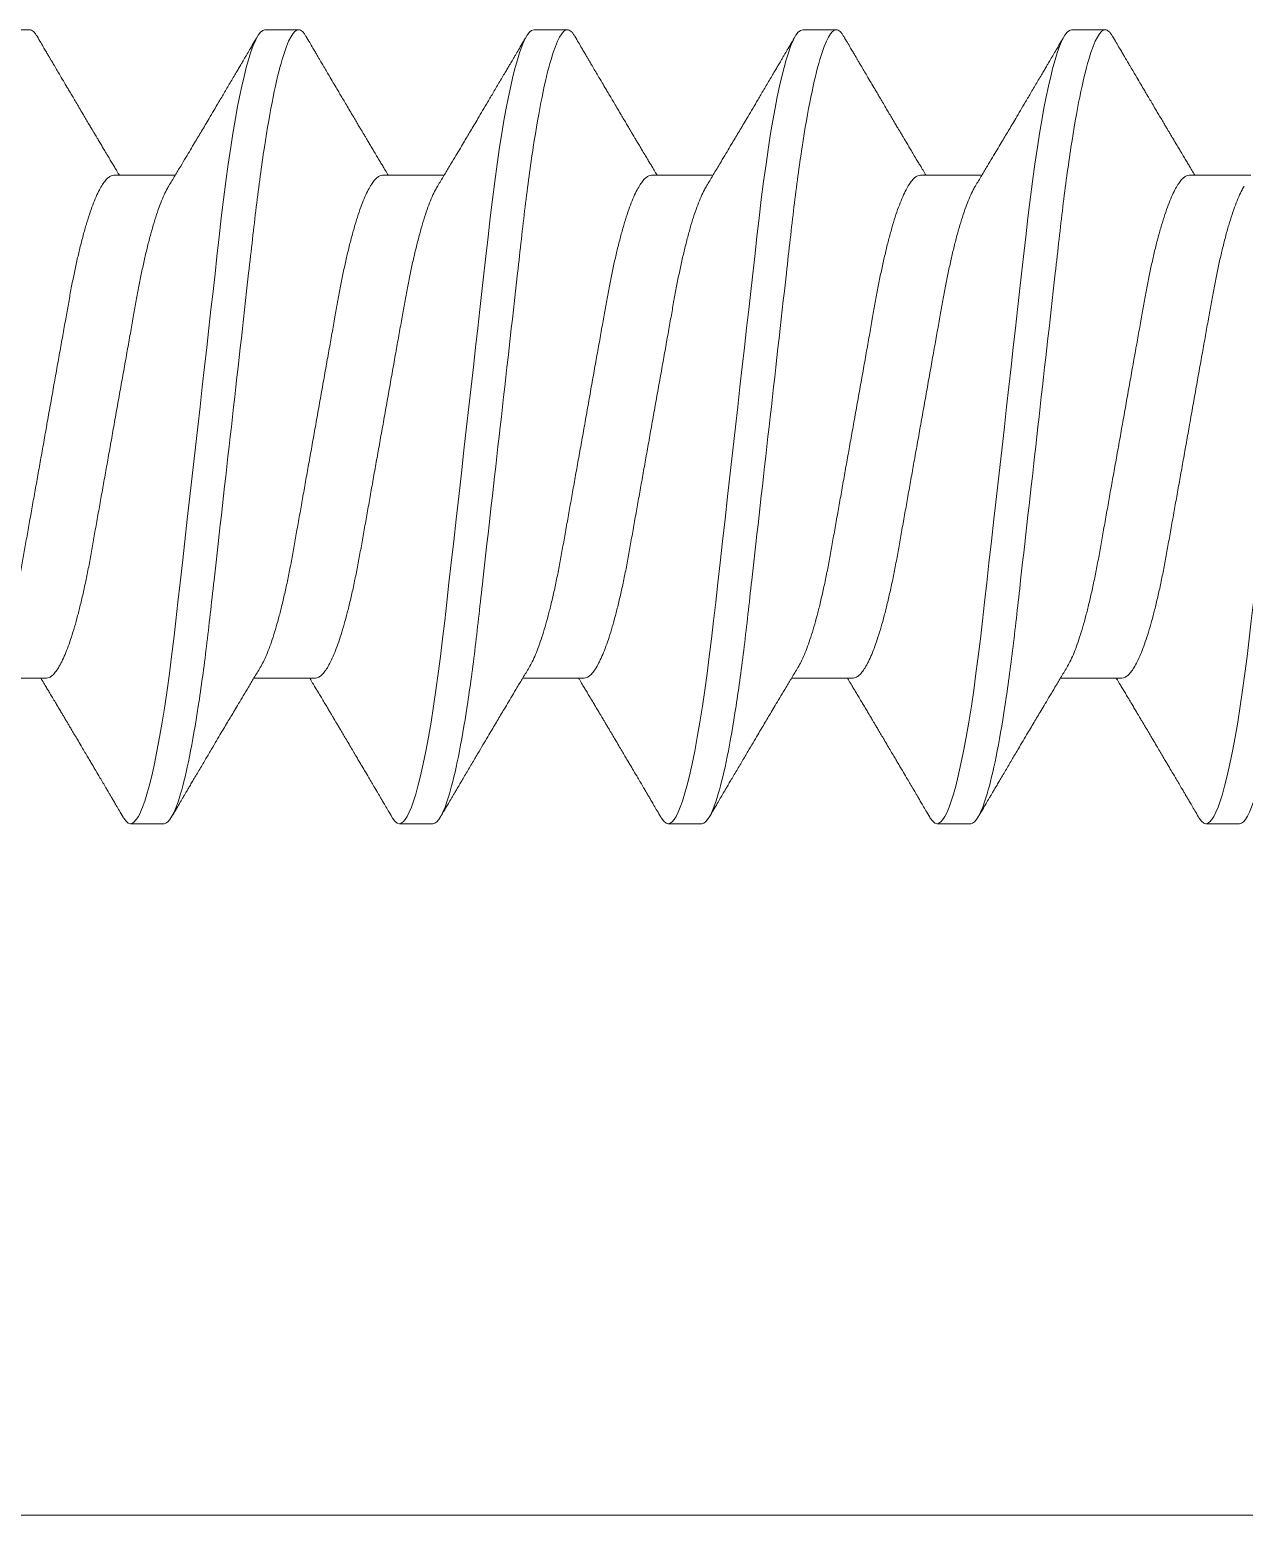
# Model space of a CAD drawing. Extents: x -82 to 113, y -82 to 93.
# Drawn here: x 26.5702 to 26.8211, y 70.2838 to 70.5906 of the extents above; entities that cross this region are included whole.
import ezdxf

# ---------------------------------------------------------------- set-up
doc = ezdxf.new("R2010")
doc.units = 0
doc.header["$MEASUREMENT"] = 0
doc.linetypes.add('SLD-Solid', pattern=[0])
doc.layers.get('0').update_dxf_attribs({"linetype": 'CONTINUOUS'})
doc.layers.add('Ballons', color=7, linetype='CONTINUOUS')

# ---------------------------------------------------------------- blocks, each defined once
blk = doc.blocks.new('hdgh')
at = {"color": 7, "linetype": 'Continuous', "lineweight": 15}
blk.add_line((0.10011, -0.22468), (2.2757, -0.22468), dxfattribs=at)
blk = doc.blocks.new('20254')
at = {"color": 7, "linetype": 'SLD-Solid', "lineweight": 15}
for p, q in [((0.36042, 0.082), (0.35347, 0.082)), ((0.41597, 0.082), (0.40903, 0.082)), ((0.47153, 0.082), (0.46458, 0.082)), ((0.52708, 0.082), (0.52014, 0.082)), ((0.58264, 0.082), (0.57569, 0.082)), ((0.33611, 0.05193), (0.3234, 0.05193)), ((0.39167, 0.05193), (0.37896, 0.05193)), ((0.44722, 0.05193), (0.43451, 0.05193)), ((0.50278, 0.05193), (0.49007, 0.05193)), ((0.55833, 0.05193), (0.54563, 0.05193)), ((0.35, -0.05193), (0.36271, -0.05193)), ((0.40556, -0.05193), (0.41826, -0.05193)), ((0.46111, -0.05193), (0.47382, -0.05193)), ((0.51667, -0.05193), (0.52937, -0.05193)), ((0.57222, -0.05193), (0.58493, -0.05193)), ((0.32569, -0.082), (0.33264, -0.082)), ((0.38125, -0.082), (0.38819, -0.082)), ((0.43681, -0.082), (0.44375, -0.082)), ((0.49236, -0.082), (0.49931, -0.082)), ((0.54792, -0.082), (0.55486, -0.082))]:
    blk.add_line(p, q, dxfattribs=at)
at = {"color": 7, "linetype": 'SLD-Solid', "lineweight": 15, "flags": 128}
for points in [[(0.35194, 0.08062), (0.35206, 0.08084), (0.35255, 0.08149), (0.35302, 0.08187), (0.35347, 0.082), (0.35386, 0.08191), (0.35426, 0.08163), (0.35467, 0.08116), (0.35509, 0.08049), (0.35553, 0.07962), (0.35596, 0.07857), (0.35641, 0.07732), (0.35686, 0.07589), (0.35731, 0.07426), (0.35785, 0.07209), (0.3584, 0.06966), (0.35894, 0.06699), (0.35948, 0.0641), (0.36002, 0.061), (0.36054, 0.05772), (0.36103, 0.05442), (0.3615, 0.051), (0.36196, 0.04746), (0.36241, 0.04382), (0.36283, 0.04011), (0.36327, 0.03626), (0.36372, 0.03226), (0.36419, 0.02812), (0.36469, 0.02366), (0.36521, 0.01907), (0.36574, 0.01439), (0.36627, 0.00963), (0.36682, 0.00483), (0.36736, 0), (0.36783, -0.00413), (0.36829, -0.00825), (0.36875, -0.01233), (0.36921, -0.01637), (0.36966, -0.02035), (0.37009, -0.02418), (0.37052, -0.02793), (0.37093, -0.03158), (0.37133, -0.03513), (0.37179, -0.03921), (0.37223, -0.04312), (0.3727, -0.04694), (0.37318, -0.05067), (0.37367, -0.05426), (0.37418, -0.05772), (0.37463, -0.06054), (0.37508, -0.06323), (0.37554, -0.06576), (0.37601, -0.06814), (0.37647, -0.07035), (0.37693, -0.07235), (0.37739, -0.07417), (0.37784, -0.07581), (0.37829, -0.07725), (0.37882, -0.07872), (0.37934, -0.07992), (0.37984, -0.08084), (0.38033, -0.08149), (0.3808, -0.08187), (0.38125, -0.082), (0.38125, -0.082)], [(0.4075, 0.08062), (0.40762, 0.08084), (0.40811, 0.08149), (0.40858, 0.08187), (0.40903, 0.082), (0.40941, 0.08191), (0.40981, 0.08163), (0.41022, 0.08116), (0.41065, 0.08049), (0.41108, 0.07962), (0.41152, 0.07857), (0.41196, 0.07732), (0.41241, 0.07589), (0.41286, 0.07426), (0.41341, 0.07209), (0.41396, 0.06966), (0.4145, 0.06699), (0.41504, 0.0641), (0.41557, 0.061), (0.41609, 0.05772), (0.41658, 0.05442), (0.41706, 0.051), (0.41752, 0.04746), (0.41796, 0.04382), (0.41839, 0.04011), (0.41882, 0.03626), (0.41927, 0.03226), (0.41974, 0.02812), (0.42025, 0.02366), (0.42076, 0.01907), (0.42129, 0.01439), (0.42183, 0.00963), (0.42237, 0.00483), (0.42292, 0), (0.42338, -0.00413), (0.42385, -0.00825), (0.42431, -0.01233), (0.42477, -0.01637), (0.42521, -0.02035), (0.42565, -0.02418), (0.42607, -0.02793), (0.42648, -0.03158), (0.42688, -0.03513), (0.42734, -0.03921), (0.42779, -0.04312), (0.42825, -0.04694), (0.42873, -0.05067), (0.42923, -0.05426), (0.42974, -0.05772), (0.43019, -0.06054), (0.43064, -0.06323), (0.4311, -0.06576), (0.43156, -0.06814), (0.43203, -0.07035), (0.43249, -0.07235), (0.43294, -0.07417), (0.4334, -0.07581), (0.43385, -0.07725), (0.43438, -0.07872), (0.43489, -0.07992), (0.4354, -0.08084), (0.43588, -0.08149), (0.43635, -0.08187), (0.43681, -0.082), (0.43681, -0.082)], [(0.46305, 0.08062), (0.46317, 0.08084), (0.46366, 0.08149), (0.46413, 0.08187), (0.46458, 0.082), (0.46497, 0.08191), (0.46537, 0.08163), (0.46578, 0.08116), (0.4662, 0.08049), (0.46664, 0.07962), (0.46707, 0.07857), (0.46752, 0.07732), (0.46797, 0.07589), (0.46842, 0.07426), (0.46896, 0.07209), (0.46951, 0.06966), (0.47005, 0.06699), (0.47059, 0.0641), (0.47113, 0.061), (0.47165, 0.05772), (0.47214, 0.05442), (0.47261, 0.051), (0.47307, 0.04746), (0.47352, 0.04382), (0.47394, 0.04011), (0.47438, 0.03626), (0.47483, 0.03226), (0.4753, 0.02812), (0.4758, 0.02366), (0.47632, 0.01907), (0.47685, 0.01439), (0.47738, 0.00963), (0.47793, 0.00483), (0.47847, 0), (0.47894, -0.00413), (0.4794, -0.00825), (0.47986, -0.01233), (0.48032, -0.01637), (0.48077, -0.02035), (0.4812, -0.02418), (0.48163, -0.02793), (0.48204, -0.03158), (0.48244, -0.03513), (0.4829, -0.03921), (0.48335, -0.04312), (0.48381, -0.04694), (0.48429, -0.05067), (0.48478, -0.05426), (0.48529, -0.05772), (0.48574, -0.06054), (0.48619, -0.06323), (0.48665, -0.06576), (0.48712, -0.06814), (0.48758, -0.07035), (0.48804, -0.07235), (0.4885, -0.07417), (0.48895, -0.07581), (0.4894, -0.07725), (0.48993, -0.07872), (0.49045, -0.07992), (0.49095, -0.08084), (0.49144, -0.08149), (0.49191, -0.08187), (0.49236, -0.082), (0.49236, -0.082)], [(0.51861, 0.08062), (0.51873, 0.08084), (0.51922, 0.08149), (0.51969, 0.08187), (0.52014, 0.082), (0.52052, 0.08191), (0.52092, 0.08163), (0.52133, 0.08116), (0.52176, 0.08049), (0.52219, 0.07962), (0.52263, 0.07857), (0.52307, 0.07732), (0.52352, 0.07589), (0.52398, 0.07426), (0.52452, 0.07209), (0.52507, 0.06966), (0.52561, 0.06699), (0.52615, 0.0641), (0.52668, 0.061), (0.52721, 0.05772), (0.52769, 0.05442), (0.52817, 0.051), (0.52863, 0.04746), (0.52907, 0.04382), (0.5295, 0.04011), (0.52993, 0.03626), (0.53038, 0.03226), (0.53085, 0.02812), (0.53136, 0.02366), (0.53187, 0.01907), (0.5324, 0.01439), (0.53294, 0.00963), (0.53348, 0.00483), (0.53403, 0), (0.53449, -0.00413), (0.53496, -0.00825), (0.53542, -0.01233), (0.53588, -0.01637), (0.53633, -0.02035), (0.53676, -0.02418), (0.53718, -0.02793), (0.53759, -0.03158), (0.53799, -0.03513), (0.53845, -0.03921), (0.5389, -0.04312), (0.53936, -0.04694), (0.53984, -0.05067), (0.54034, -0.05426), (0.54085, -0.05772), (0.5413, -0.06054), (0.54175, -0.06323), (0.54221, -0.06576), (0.54267, -0.06814), (0.54314, -0.07035), (0.5436, -0.07235), (0.54406, -0.07417), (0.54451, -0.07581), (0.54496, -0.07725), (0.54549, -0.07872), (0.546, -0.07992), (0.54651, -0.08084), (0.547, -0.08149), (0.54747, -0.08187), (0.54792, -0.082), (0.54792, -0.082)], [(0.57416, 0.08062), (0.57429, 0.08084), (0.57477, 0.08149), (0.57524, 0.08187), (0.57569, 0.082), (0.57608, 0.08191), (0.57648, 0.08163), (0.57689, 0.08116), (0.57731, 0.08049), (0.57775, 0.07962), (0.57818, 0.07857), (0.57863, 0.07732), (0.57908, 0.07589), (0.57953, 0.07426), (0.58008, 0.07209), (0.58062, 0.06966), (0.58117, 0.06699), (0.58171, 0.0641), (0.58224, 0.061), (0.58276, 0.05772), (0.58325, 0.05442), (0.58372, 0.051), (0.58418, 0.04746), (0.58463, 0.04382), (0.58505, 0.04011), (0.58549, 0.03626), (0.58594, 0.03226), (0.58641, 0.02812), (0.58691, 0.02366), (0.58743, 0.01907), (0.58796, 0.01439), (0.5885, 0.00963), (0.58904, 0.00483), (0.58958, 0), (0.59005, -0.00413), (0.59051, -0.00825), (0.59098, -0.01233), (0.59143, -0.01637), (0.59188, -0.02035), (0.59231, -0.02418), (0.59274, -0.02793), (0.59315, -0.03158), (0.59355, -0.03513), (0.59401, -0.03921), (0.59446, -0.04312), (0.59492, -0.04694), (0.5954, -0.05067), (0.59589, -0.05426), (0.59641, -0.05772), (0.59685, -0.06054), (0.59731, -0.06323), (0.59777, -0.06576), (0.59823, -0.06814), (0.5987, -0.07035), (0.59915, -0.07235), (0.59961, -0.07417), (0.60007, -0.07581), (0.60052, -0.07725), (0.60104, -0.07872), (0.60156, -0.07992), (0.60206, -0.08084), (0.60255, -0.08149), (0.60302, -0.08187), (0.60347, -0.082), (0.60347, -0.082)]]:
    blk.add_lwpolyline(points, dxfattribs=at)
at = {"color": 7, "linetype": 'SLD-Solid', "lineweight": 15}
for points, knots in [([(0.35194, 0.08064), (0.35168, 0.0802), (0.35121, 0.0794), (0.35056, 0.07829), (0.35004, 0.0774), (0.34967, 0.07677), (0.34942, 0.07635), (0.34928, 0.07611), (0.34909, 0.07579), (0.34879, 0.07529), (0.34833, 0.07449), (0.34777, 0.07354), (0.34708, 0.07237), (0.34633, 0.0711), (0.34563, 0.06991), (0.34503, 0.06891), (0.3445, 0.068), (0.34389, 0.06698), (0.34323, 0.06585), (0.34256, 0.06473), (0.34193, 0.06367), (0.34139, 0.06276), (0.34092, 0.06195), (0.34053, 0.06131), (0.34024, 0.06081), (0.33999, 0.0604), (0.33973, 0.05996), (0.33939, 0.05939), (0.33896, 0.05866), (0.33847, 0.05784), (0.33792, 0.05693), (0.33737, 0.056), (0.33683, 0.0551), (0.33633, 0.05426), (0.33581, 0.05339), (0.33534, 0.05261), (0.33503, 0.0521), (0.33493, 0.05193)], [0, 0, 0, 0, 0.045775, 0.084131, 0.115075, 0.138612, 0.150192, 0.158483, 0.163856, 0.183478, 0.211094, 0.246473, 0.282539, 0.333808, 0.378477, 0.407016, 0.438347, 0.473682, 0.513015, 0.556337, 0.590525, 0.623906, 0.651915, 0.674506, 0.691683, 0.703738, 0.717681, 0.737473, 0.763111, 0.793819, 0.82368, 0.85875, 0.890452, 0.918808, 0.946487, 0.981767, 1, 1, 1, 1]), ([(0.36042, 0.082), (0.36142, 0.082), (0.36259, 0.08), (0.36504, 0.07169), (0.36631, 0.06538), (0.36807, 0.05388), (0.36864, 0.04973), (0.36969, 0.04105), (0.37018, 0.03655), (0.37183, 0.02194), (0.37307, 0.01099), (0.37555, -0.01099), (0.37678, -0.02194), (0.37843, -0.03655), (0.37892, -0.04105), (0.37998, -0.04973), (0.38054, -0.05388), (0.3823, -0.06538), (0.38358, -0.07169), (0.38602, -0.08), (0.38719, -0.082), (0.38819, -0.082)], [0, 0, 0, 0, 0.125, 0.125, 0.25, 0.25, 0.3125, 0.3125, 0.375, 0.375, 0.5, 0.5, 0.625, 0.625, 0.6875, 0.6875, 0.75, 0.75, 0.875, 0.875, 1, 1, 1, 1]), ([(0.38028, 0.04973), (0.37985, 0.05045), (0.37903, 0.05182), (0.37785, 0.05377), (0.37679, 0.05555), (0.37583, 0.05715), (0.37499, 0.05857), (0.37422, 0.05986), (0.37349, 0.06109), (0.37274, 0.06235), (0.3719, 0.06376), (0.37096, 0.06535), (0.3699, 0.06715), (0.36872, 0.06914), (0.36767, 0.07092), (0.36682, 0.07236), (0.36624, 0.07334), (0.36575, 0.07417), (0.3654, 0.07477), (0.36513, 0.07522), (0.36489, 0.07563), (0.36459, 0.07615), (0.36415, 0.0769), (0.36356, 0.0779), (0.3628, 0.0792), (0.36224, 0.08013), (0.36195, 0.08064)], [0, 0, 0, 0, 0.069971, 0.133056, 0.190547, 0.242491, 0.288789, 0.328728, 0.367368, 0.408273, 0.451739, 0.504295, 0.56186, 0.626323, 0.697702, 0.734108, 0.765807, 0.792588, 0.814446, 0.823999, 0.836768, 0.853658, 0.87467, 0.909103, 0.950877, 1, 1, 1, 1]), ([(0.4075, 0.08064), (0.40724, 0.0802), (0.40677, 0.0794), (0.40612, 0.07829), (0.40559, 0.0774), (0.40522, 0.07677), (0.40498, 0.07635), (0.40483, 0.07611), (0.40465, 0.07579), (0.40435, 0.07529), (0.40388, 0.07449), (0.40332, 0.07354), (0.40263, 0.07237), (0.40189, 0.0711), (0.40118, 0.06991), (0.40059, 0.06891), (0.40005, 0.068), (0.39945, 0.06698), (0.39878, 0.06585), (0.39812, 0.06473), (0.39749, 0.06367), (0.39695, 0.06276), (0.39647, 0.06195), (0.39609, 0.06131), (0.39579, 0.06081), (0.39555, 0.0604), (0.39528, 0.05996), (0.39495, 0.05939), (0.39451, 0.05866), (0.39402, 0.05784), (0.39348, 0.05693), (0.39293, 0.056), (0.39238, 0.0551), (0.39188, 0.05426), (0.39136, 0.05339), (0.3909, 0.05261), (0.39059, 0.0521), (0.39049, 0.05193)], [0, 0, 0, 0, 0.0457755, 0.0841312, 0.1150748, 0.1386122, 0.1501919, 0.1584831, 0.1638564, 0.1834782, 0.211094, 0.2464726, 0.2825391, 0.3338075, 0.378477, 0.4070159, 0.438347, 0.4736822, 0.5130147, 0.5563369, 0.5905248, 0.623906, 0.6519151, 0.6745055, 0.6916826, 0.7037377, 0.7176809, 0.7374732, 0.7631107, 0.7938189, 0.8236801, 0.85875, 0.8904518, 0.9188082, 0.9464874, 0.9817666, 1, 1, 1, 1]), ([(0.41597, 0.082), (0.41697, 0.082), (0.41814, 0.08), (0.42059, 0.07169), (0.42186, 0.06538), (0.42363, 0.05388), (0.42419, 0.04973), (0.42524, 0.04105), (0.42573, 0.03655), (0.42738, 0.02194), (0.42862, 0.01099), (0.4311, -0.01099), (0.43234, -0.02194), (0.43399, -0.03655), (0.43448, -0.04105), (0.43553, -0.04973), (0.4361, -0.05388), (0.43786, -0.06538), (0.43913, -0.07169), (0.44158, -0.08), (0.44275, -0.082), (0.44375, -0.082)], [0, 0, 0, 0, 0.125, 0.125, 0.25, 0.25, 0.3125, 0.3125, 0.375, 0.375, 0.5, 0.5, 0.625, 0.625, 0.6875, 0.6875, 0.75, 0.75, 0.875, 0.875, 1, 1, 1, 1]), ([(0.43584, 0.04973), (0.43541, 0.05045), (0.43458, 0.05182), (0.43341, 0.05377), (0.43235, 0.05555), (0.43139, 0.05715), (0.43054, 0.05857), (0.42978, 0.05986), (0.42905, 0.06109), (0.42829, 0.06235), (0.42746, 0.06376), (0.42652, 0.06535), (0.42545, 0.06715), (0.42427, 0.06914), (0.42322, 0.07092), (0.42238, 0.07236), (0.4218, 0.07334), (0.42131, 0.07417), (0.42096, 0.07477), (0.42069, 0.07522), (0.42045, 0.07563), (0.42014, 0.07615), (0.4197, 0.0769), (0.41911, 0.0779), (0.41835, 0.0792), (0.4178, 0.08013), (0.4175, 0.08064)], [0, 0, 0, 0, 0.06997, 0.133057, 0.190547, 0.242491, 0.288789, 0.328728, 0.367368, 0.408273, 0.451738, 0.504295, 0.56186, 0.626323, 0.697702, 0.734108, 0.765807, 0.792588, 0.814446, 0.823999, 0.836768, 0.853657, 0.87467, 0.909103, 0.950877, 1, 1, 1, 1]), ([(0.46305, 0.08064), (0.4628, 0.0802), (0.46232, 0.0794), (0.46167, 0.07829), (0.46115, 0.0774), (0.46078, 0.07677), (0.46053, 0.07635), (0.46039, 0.07611), (0.4602, 0.07579), (0.45991, 0.07529), (0.45944, 0.07449), (0.45888, 0.07354), (0.45819, 0.07237), (0.45744, 0.0711), (0.45674, 0.06991), (0.45615, 0.06891), (0.45561, 0.068), (0.45501, 0.06698), (0.45434, 0.06585), (0.45368, 0.06473), (0.45305, 0.06367), (0.4525, 0.06276), (0.45203, 0.06195), (0.45164, 0.06131), (0.45135, 0.06081), (0.4511, 0.0604), (0.45084, 0.05996), (0.4505, 0.05939), (0.45007, 0.05866), (0.44958, 0.05784), (0.44903, 0.05693), (0.44848, 0.056), (0.44794, 0.0551), (0.44744, 0.05426), (0.44692, 0.05339), (0.44645, 0.05261), (0.44615, 0.0521), (0.44604, 0.05193)], [0, 0, 0, 0, 0.045775, 0.084131, 0.115075, 0.138612, 0.150192, 0.158483, 0.163856, 0.183478, 0.211094, 0.246472, 0.282539, 0.333808, 0.378477, 0.407016, 0.438347, 0.473682, 0.513015, 0.556337, 0.590525, 0.623906, 0.651916, 0.674505, 0.691683, 0.703738, 0.717681, 0.737473, 0.763111, 0.793819, 0.82368, 0.85875, 0.890452, 0.918808, 0.946487, 0.981767, 1, 1, 1, 1]), ([(0.47153, 0.082), (0.47253, 0.082), (0.4737, 0.08), (0.47615, 0.07169), (0.47742, 0.06538), (0.47918, 0.05388), (0.47975, 0.04973), (0.4808, 0.04105), (0.48129, 0.03655), (0.48294, 0.02194), (0.48418, 0.01099), (0.48666, -0.01099), (0.48789, -0.02194), (0.48954, -0.03655), (0.49003, -0.04105), (0.49109, -0.04973), (0.49165, -0.05388), (0.49341, -0.06538), (0.49469, -0.07169), (0.49713, -0.08), (0.4983, -0.082), (0.49931, -0.082)], [0, 0, 0, 0, 0.125, 0.125, 0.25, 0.25, 0.3125, 0.3125, 0.375, 0.375, 0.5, 0.5, 0.625, 0.625, 0.6875, 0.6875, 0.75, 0.75, 0.875, 0.875, 1, 1, 1, 1]), ([(0.49139, 0.04973), (0.49096, 0.05045), (0.49014, 0.05182), (0.48896, 0.05377), (0.4879, 0.05555), (0.48695, 0.05715), (0.4861, 0.05857), (0.48533, 0.05986), (0.4846, 0.06109), (0.48385, 0.06235), (0.48301, 0.06376), (0.48207, 0.06535), (0.48101, 0.06715), (0.47983, 0.06914), (0.47878, 0.07092), (0.47793, 0.07236), (0.47735, 0.07334), (0.47687, 0.07417), (0.47651, 0.07477), (0.47624, 0.07522), (0.47601, 0.07563), (0.4757, 0.07615), (0.47526, 0.0769), (0.47467, 0.0779), (0.47391, 0.0792), (0.47336, 0.08013), (0.47306, 0.08064)], [0, 0, 0, 0, 0.06997, 0.133056, 0.190547, 0.242491, 0.288789, 0.328728, 0.367368, 0.408273, 0.451738, 0.504295, 0.56186, 0.626323, 0.697702, 0.734108, 0.765807, 0.792588, 0.814446, 0.823999, 0.836768, 0.853657, 0.87467, 0.909103, 0.950877, 1, 1, 1, 1]), ([(0.51861, 0.08064), (0.51835, 0.0802), (0.51788, 0.0794), (0.51723, 0.07829), (0.51671, 0.0774), (0.51633, 0.07677), (0.51609, 0.07635), (0.51595, 0.07611), (0.51576, 0.07579), (0.51546, 0.07529), (0.51499, 0.07449), (0.51444, 0.07354), (0.51374, 0.07237), (0.513, 0.0711), (0.51229, 0.06991), (0.5117, 0.06891), (0.51116, 0.068), (0.51056, 0.06698), (0.50989, 0.06585), (0.50923, 0.06473), (0.5086, 0.06367), (0.50806, 0.06276), (0.50758, 0.06195), (0.5072, 0.06131), (0.5069, 0.06081), (0.50666, 0.0604), (0.5064, 0.05996), (0.50606, 0.05939), (0.50562, 0.05866), (0.50513, 0.05784), (0.50459, 0.05693), (0.50404, 0.056), (0.50349, 0.0551), (0.50299, 0.05426), (0.50247, 0.05339), (0.50201, 0.05261), (0.5017, 0.0521), (0.5016, 0.05193)], [0, 0, 0, 0, 0.045775, 0.084131, 0.115075, 0.138612, 0.150192, 0.158483, 0.163856, 0.183478, 0.211094, 0.246472, 0.282539, 0.333808, 0.378477, 0.407016, 0.438347, 0.473682, 0.513015, 0.556337, 0.590525, 0.623906, 0.651916, 0.674505, 0.691683, 0.703738, 0.717681, 0.737473, 0.763111, 0.793819, 0.82368, 0.85875, 0.890452, 0.918808, 0.946487, 0.981767, 1, 1, 1, 1]), ([(0.52708, 0.082), (0.52809, 0.082), (0.52925, 0.08), (0.5317, 0.07169), (0.53297, 0.06538), (0.53474, 0.05388), (0.5353, 0.04973), (0.53636, 0.04105), (0.53685, 0.03655), (0.53849, 0.02194), (0.53973, 0.01099), (0.54221, -0.01099), (0.54345, -0.02194), (0.5451, -0.03655), (0.54559, -0.04105), (0.54664, -0.04973), (0.54721, -0.05388), (0.54897, -0.06538), (0.55024, -0.07169), (0.55269, -0.08), (0.55386, -0.082), (0.55486, -0.082)], [0, 0, 0, 0, 0.125, 0.125, 0.25, 0.25, 0.3125, 0.3125, 0.375, 0.375, 0.5, 0.5, 0.625, 0.625, 0.6875, 0.6875, 0.75, 0.75, 0.875, 0.875, 1, 1, 1, 1]), ([(0.54695, 0.04973), (0.54652, 0.05045), (0.54569, 0.05182), (0.54452, 0.05377), (0.54346, 0.05555), (0.5425, 0.05715), (0.54165, 0.05857), (0.54089, 0.05986), (0.54016, 0.06109), (0.5394, 0.06235), (0.53857, 0.06376), (0.53763, 0.06535), (0.53656, 0.06715), (0.53538, 0.06914), (0.53434, 0.07092), (0.53349, 0.07236), (0.53291, 0.07334), (0.53242, 0.07417), (0.53207, 0.07477), (0.5318, 0.07522), (0.53156, 0.07563), (0.53125, 0.07615), (0.53081, 0.0769), (0.53022, 0.0779), (0.52946, 0.0792), (0.52891, 0.08013), (0.52861, 0.08064)], [0, 0, 0, 0, 0.06997, 0.133056, 0.190547, 0.242492, 0.288789, 0.328728, 0.367368, 0.408273, 0.451739, 0.504295, 0.56186, 0.626323, 0.697702, 0.734108, 0.765807, 0.792588, 0.814447, 0.823999, 0.836769, 0.853658, 0.87467, 0.909103, 0.950877, 1, 1, 1, 1]), ([(0.57416, 0.08064), (0.57391, 0.0802), (0.57343, 0.0794), (0.57278, 0.07829), (0.57226, 0.0774), (0.57189, 0.07677), (0.57164, 0.07635), (0.5715, 0.07611), (0.57131, 0.07579), (0.57102, 0.07529), (0.57055, 0.07449), (0.56999, 0.07354), (0.5693, 0.07237), (0.56855, 0.0711), (0.56785, 0.06991), (0.56726, 0.06891), (0.56672, 0.068), (0.56612, 0.06698), (0.56545, 0.06585), (0.56479, 0.06473), (0.56416, 0.06367), (0.56361, 0.06276), (0.56314, 0.06195), (0.56275, 0.06131), (0.56246, 0.06081), (0.56221, 0.0604), (0.56195, 0.05996), (0.56161, 0.05939), (0.56118, 0.05866), (0.56069, 0.05784), (0.56014, 0.05693), (0.55959, 0.056), (0.55905, 0.0551), (0.55855, 0.05426), (0.55803, 0.05339), (0.55756, 0.05261), (0.55726, 0.0521), (0.55715, 0.05193)], [0, 0, 0, 0, 0.045775, 0.084131, 0.115075, 0.138612, 0.150192, 0.158483, 0.163856, 0.183478, 0.211094, 0.246472, 0.282539, 0.333808, 0.378477, 0.407016, 0.438347, 0.473682, 0.513015, 0.556337, 0.590525, 0.623906, 0.651916, 0.674505, 0.691683, 0.703738, 0.717681, 0.737473, 0.763111, 0.793819, 0.82368, 0.85875, 0.890452, 0.918808, 0.946487, 0.981767, 1, 1, 1, 1]), ([(0.58264, 0.082), (0.58364, 0.082), (0.58481, 0.08), (0.58726, 0.07169), (0.58853, 0.06538), (0.59029, 0.05388), (0.59086, 0.04973), (0.59191, 0.04105), (0.5924, 0.03655), (0.59405, 0.02194), (0.59529, 0.01099), (0.59777, -0.01099), (0.59901, -0.02194), (0.60065, -0.03655), (0.60114, -0.04105), (0.6022, -0.04973), (0.60276, -0.05388), (0.60453, -0.06538), (0.6058, -0.07169), (0.60825, -0.08), (0.60941, -0.082), (0.61042, -0.082)], [0, 0, 0, 0, 0.125, 0.125, 0.25, 0.25, 0.3125, 0.3125, 0.375, 0.375, 0.5, 0.5, 0.625, 0.625, 0.6875, 0.6875, 0.75, 0.75, 0.875, 0.875, 1, 1, 1, 1]), ([(0.32473, 0.04973), (0.32494, 0.04935), (0.32538, 0.04858), (0.32605, 0.0471), (0.32671, 0.0454), (0.32737, 0.04349), (0.32802, 0.04138), (0.32866, 0.03907), (0.3293, 0.03654), (0.32994, 0.03379), (0.33056, 0.03085), (0.33116, 0.02779), (0.33172, 0.02461), (0.33232, 0.02128), (0.33292, 0.01788), (0.33354, 0.0144), (0.33417, 0.0109), (0.33481, 0.00731), (0.33546, 0.00367), (0.33612, -0.00007), (0.3368, -0.00389), (0.33749, -0.00775), (0.33817, -0.01154), (0.33883, -0.01524), (0.33947, -0.01882), (0.34007, -0.02219), (0.34063, -0.02534), (0.34117, -0.02832), (0.34173, -0.03119), (0.34232, -0.03395), (0.34295, -0.03664), (0.3436, -0.03922), (0.34428, -0.04165), (0.34497, -0.04386), (0.34567, -0.04583), (0.34636, -0.04753), (0.34703, -0.04894), (0.34768, -0.05006), (0.34829, -0.0509), (0.34889, -0.0515), (0.34946, -0.05186), (0.34982, -0.05191), (0.35, -0.05193)], [0, 0, 0, 0, 0.025043, 0.051294, 0.076128, 0.100977, 0.125773, 0.150453, 0.174953, 0.200674, 0.226058, 0.251043, 0.275664, 0.300587, 0.325918, 0.35012, 0.374574, 0.399221, 0.423998, 0.448841, 0.475188, 0.501456, 0.527569, 0.553452, 0.579036, 0.604257, 0.62765, 0.650889, 0.674505, 0.698468, 0.722729, 0.748719, 0.774908, 0.801219, 0.827575, 0.853898, 0.880109, 0.904652, 0.928968, 0.952999, 0.976692, 1, 1, 1, 1]), ([(0.33611, 0.05193), (0.3363, 0.0519), (0.33669, 0.05185), (0.3373, 0.05144), (0.33793, 0.05077), (0.33859, 0.04982), (0.33926, 0.04858), (0.33994, 0.0471), (0.3406, 0.04539), (0.34126, 0.04349), (0.34191, 0.04138), (0.34255, 0.03907), (0.34319, 0.03654), (0.34383, 0.03379), (0.34445, 0.03085), (0.34505, 0.02779), (0.34561, 0.02461), (0.3462, 0.02128), (0.34681, 0.01788), (0.34743, 0.0144), (0.34806, 0.0109), (0.3487, 0.00731), (0.34935, 0.00367), (0.35001, -0.00007), (0.35069, -0.00389), (0.35138, -0.00775), (0.35206, -0.01154), (0.35272, -0.01524), (0.35336, -0.01882), (0.35396, -0.02219), (0.35452, -0.02534), (0.35505, -0.02832), (0.35562, -0.03119), (0.35621, -0.03395), (0.35683, -0.03664), (0.35749, -0.03922), (0.35817, -0.04165), (0.35886, -0.04386), (0.35956, -0.04583), (0.36025, -0.04753), (0.36086, -0.04883), (0.36123, -0.04946), (0.36138, -0.04971)], [0, 0, 0, 0, 0.024733, 0.049897, 0.075434, 0.10128, 0.127365, 0.153616, 0.178452, 0.203301, 0.228098, 0.252779, 0.277279, 0.303001, 0.328385, 0.353372, 0.377993, 0.402917, 0.428248, 0.452451, 0.476906, 0.501553, 0.526331, 0.551175, 0.577522, 0.603791, 0.629905, 0.655789, 0.681374, 0.706595, 0.729989, 0.753229, 0.776845, 0.800809, 0.82507, 0.851061, 0.877251, 0.903563, 0.92992, 0.956243, 0.982455, 1, 1, 1, 1]), ([(0.38028, 0.04973), (0.3805, 0.04935), (0.38094, 0.04858), (0.3816, 0.0471), (0.38227, 0.0454), (0.38292, 0.04349), (0.38357, 0.04138), (0.38422, 0.03907), (0.38486, 0.03654), (0.38549, 0.03379), (0.38612, 0.03085), (0.38671, 0.02779), (0.38728, 0.02461), (0.38787, 0.02128), (0.38848, 0.01788), (0.3891, 0.0144), (0.38972, 0.0109), (0.39036, 0.00731), (0.39101, 0.00367), (0.39168, -0.00007), (0.39236, -0.00389), (0.39305, -0.00775), (0.39372, -0.01154), (0.39438, -0.01524), (0.39502, -0.01882), (0.39562, -0.02219), (0.39618, -0.02534), (0.39672, -0.02832), (0.39729, -0.03119), (0.39788, -0.03395), (0.3985, -0.03664), (0.39916, -0.03922), (0.39984, -0.04165), (0.40053, -0.04386), (0.40122, -0.04583), (0.40192, -0.04753), (0.40259, -0.04894), (0.40323, -0.05006), (0.40385, -0.0509), (0.40444, -0.0515), (0.40501, -0.05186), (0.40538, -0.05191), (0.40556, -0.05193)], [0, 0, 0, 0, 0.025043, 0.051294, 0.076128, 0.100977, 0.125773, 0.150453, 0.174953, 0.200674, 0.226058, 0.251043, 0.275664, 0.300587, 0.325918, 0.35012, 0.374574, 0.399221, 0.423998, 0.448841, 0.475188, 0.501456, 0.527569, 0.553452, 0.579036, 0.604257, 0.62765, 0.650889, 0.674505, 0.698468, 0.722729, 0.748719, 0.774908, 0.801219, 0.827575, 0.853898, 0.880109, 0.904652, 0.928968, 0.952999, 0.976692, 1, 1, 1, 1]), ([(0.39167, 0.05193), (0.39186, 0.0519), (0.39224, 0.05185), (0.39285, 0.05144), (0.39349, 0.05077), (0.39414, 0.04982), (0.39482, 0.04858), (0.39549, 0.0471), (0.39616, 0.04539), (0.39681, 0.04349), (0.39746, 0.04138), (0.3981, 0.03907), (0.39875, 0.03654), (0.39938, 0.03379), (0.4, 0.03085), (0.4006, 0.02779), (0.40117, 0.02461), (0.40176, 0.02128), (0.40237, 0.01788), (0.40299, 0.0144), (0.40361, 0.0109), (0.40425, 0.00731), (0.4049, 0.00367), (0.40557, -0.00007), (0.40625, -0.00389), (0.40694, -0.00775), (0.40761, -0.01154), (0.40827, -0.01524), (0.40891, -0.01882), (0.40951, -0.02219), (0.41007, -0.02534), (0.41061, -0.02832), (0.41118, -0.03119), (0.41177, -0.03395), (0.41239, -0.03664), (0.41305, -0.03922), (0.41373, -0.04165), (0.41442, -0.04386), (0.41511, -0.04583), (0.4158, -0.04753), (0.41641, -0.04883), (0.41679, -0.04946), (0.41694, -0.04971)], [0, 0, 0, 0, 0.024733, 0.049897, 0.075434, 0.10128, 0.127365, 0.153616, 0.178452, 0.203301, 0.228098, 0.252779, 0.277279, 0.303001, 0.328385, 0.353371, 0.377993, 0.402917, 0.428248, 0.452451, 0.476906, 0.501553, 0.526331, 0.551175, 0.577522, 0.603791, 0.629905, 0.655789, 0.681374, 0.706595, 0.729989, 0.753229, 0.776845, 0.800809, 0.82507, 0.851061, 0.877251, 0.903563, 0.92992, 0.956243, 0.982455, 1, 1, 1, 1]), ([(0.43584, 0.04973), (0.43605, 0.04935), (0.43649, 0.04858), (0.43716, 0.0471), (0.43782, 0.0454), (0.43848, 0.04349), (0.43913, 0.04138), (0.43977, 0.03907), (0.44041, 0.03654), (0.44105, 0.03379), (0.44167, 0.03085), (0.44227, 0.02779), (0.44283, 0.02461), (0.44343, 0.02128), (0.44403, 0.01788), (0.44465, 0.0144), (0.44528, 0.0109), (0.44592, 0.00731), (0.44657, 0.00367), (0.44724, -0.00007), (0.44792, -0.00389), (0.4486, -0.00775), (0.44928, -0.01154), (0.44994, -0.01524), (0.45058, -0.01882), (0.45118, -0.02219), (0.45174, -0.02534), (0.45228, -0.02832), (0.45284, -0.03119), (0.45343, -0.03395), (0.45406, -0.03664), (0.45471, -0.03922), (0.45539, -0.04165), (0.45608, -0.04386), (0.45678, -0.04583), (0.45747, -0.04753), (0.45814, -0.04894), (0.45879, -0.05006), (0.4594, -0.0509), (0.46, -0.0515), (0.46057, -0.05186), (0.46093, -0.05191), (0.46111, -0.05193)], [0, 0, 0, 0, 0.025043, 0.051294, 0.076128, 0.100977, 0.125773, 0.150453, 0.174953, 0.200674, 0.226058, 0.251043, 0.275664, 0.300587, 0.325918, 0.35012, 0.374574, 0.399221, 0.423998, 0.448841, 0.475188, 0.501456, 0.527569, 0.553452, 0.579036, 0.604257, 0.62765, 0.650889, 0.674505, 0.698468, 0.722729, 0.748719, 0.774908, 0.801219, 0.827575, 0.853898, 0.880109, 0.904652, 0.928968, 0.952999, 0.976692, 1, 1, 1, 1]), ([(0.44722, 0.05193), (0.44741, 0.0519), (0.4478, 0.05185), (0.44841, 0.05144), (0.44904, 0.05077), (0.4497, 0.04982), (0.45037, 0.04858), (0.45105, 0.0471), (0.45171, 0.04539), (0.45237, 0.04349), (0.45302, 0.04138), (0.45366, 0.03907), (0.4543, 0.03654), (0.45494, 0.03379), (0.45556, 0.03085), (0.45616, 0.02779), (0.45672, 0.02461), (0.45732, 0.02128), (0.45792, 0.01788), (0.45854, 0.0144), (0.45917, 0.0109), (0.45981, 0.00731), (0.46046, 0.00367), (0.46112, -0.00007), (0.4618, -0.00389), (0.46249, -0.00775), (0.46317, -0.01154), (0.46383, -0.01524), (0.46447, -0.01882), (0.46507, -0.02219), (0.46563, -0.02534), (0.46617, -0.02832), (0.46673, -0.03119), (0.46732, -0.03395), (0.46795, -0.03664), (0.4686, -0.03922), (0.46928, -0.04165), (0.46997, -0.04386), (0.47067, -0.04583), (0.47136, -0.04753), (0.47197, -0.04883), (0.47235, -0.04946), (0.4725, -0.04971)], [0, 0, 0, 0, 0.024733, 0.049897, 0.075434, 0.10128, 0.127365, 0.153616, 0.178452, 0.203301, 0.228098, 0.252779, 0.277279, 0.303001, 0.328385, 0.353372, 0.377993, 0.402917, 0.428248, 0.452451, 0.476906, 0.501553, 0.526331, 0.551175, 0.577522, 0.603791, 0.629905, 0.655789, 0.681374, 0.706595, 0.729989, 0.753229, 0.776845, 0.800809, 0.82507, 0.851061, 0.877251, 0.903563, 0.92992, 0.956243, 0.982455, 1, 1, 1, 1]), ([(0.49139, 0.04973), (0.49161, 0.04935), (0.49205, 0.04858), (0.49271, 0.0471), (0.49338, 0.0454), (0.49403, 0.04349), (0.49468, 0.04138), (0.49533, 0.03907), (0.49597, 0.03654), (0.4966, 0.03379), (0.49723, 0.03085), (0.49782, 0.02779), (0.49839, 0.02461), (0.49898, 0.02128), (0.49959, 0.01788), (0.50021, 0.0144), (0.50083, 0.0109), (0.50147, 0.00731), (0.50212, 0.00367), (0.50279, -0.00007), (0.50347, -0.00389), (0.50416, -0.00775), (0.50484, -0.01154), (0.5055, -0.01524), (0.50613, -0.01882), (0.50673, -0.02219), (0.5073, -0.02534), (0.50783, -0.02832), (0.5084, -0.03119), (0.50899, -0.03395), (0.50961, -0.03664), (0.51027, -0.03922), (0.51095, -0.04165), (0.51164, -0.04386), (0.51233, -0.04583), (0.51303, -0.04753), (0.5137, -0.04894), (0.51434, -0.05006), (0.51496, -0.0509), (0.51555, -0.0515), (0.51612, -0.05186), (0.51649, -0.05191), (0.51667, -0.05193)], [0, 0, 0, 0, 0.025043, 0.051294, 0.076128, 0.100977, 0.125773, 0.150453, 0.174953, 0.200674, 0.226058, 0.251043, 0.275664, 0.300587, 0.325918, 0.35012, 0.374574, 0.399221, 0.423998, 0.448841, 0.475188, 0.501456, 0.527569, 0.553452, 0.579036, 0.604257, 0.62765, 0.650889, 0.674505, 0.698468, 0.722729, 0.748719, 0.774908, 0.801219, 0.827575, 0.853898, 0.880109, 0.904652, 0.928968, 0.952999, 0.976692, 1, 1, 1, 1]), ([(0.50278, 0.05193), (0.50297, 0.0519), (0.50335, 0.05185), (0.50396, 0.05144), (0.5046, 0.05077), (0.50525, 0.04982), (0.50593, 0.04858), (0.5066, 0.0471), (0.50727, 0.04539), (0.50792, 0.04349), (0.50857, 0.04138), (0.50922, 0.03907), (0.50986, 0.03654), (0.51049, 0.03379), (0.51112, 0.03085), (0.51171, 0.02779), (0.51228, 0.02461), (0.51287, 0.02128), (0.51348, 0.01788), (0.5141, 0.0144), (0.51472, 0.0109), (0.51536, 0.00731), (0.51601, 0.00367), (0.51668, -0.00007), (0.51736, -0.00389), (0.51805, -0.00775), (0.51872, -0.01154), (0.51938, -0.01524), (0.52002, -0.01882), (0.52062, -0.02219), (0.52118, -0.02534), (0.52172, -0.02832), (0.52229, -0.03119), (0.52288, -0.03395), (0.5235, -0.03664), (0.52416, -0.03922), (0.52484, -0.04165), (0.52553, -0.04386), (0.52622, -0.04583), (0.52692, -0.04753), (0.52753, -0.04883), (0.5279, -0.04946), (0.52805, -0.04971)], [0, 0, 0, 0, 0.024733, 0.049897, 0.075434, 0.10128, 0.127365, 0.153616, 0.178452, 0.203301, 0.228098, 0.252779, 0.277279, 0.303001, 0.328385, 0.353372, 0.377993, 0.402917, 0.428248, 0.452451, 0.476906, 0.501553, 0.526331, 0.551175, 0.577522, 0.603791, 0.629905, 0.655789, 0.681374, 0.706595, 0.729989, 0.753229, 0.776845, 0.800809, 0.82507, 0.851061, 0.877251, 0.903563, 0.92992, 0.956243, 0.982455, 1, 1, 1, 1]), ([(0.54695, 0.04973), (0.54716, 0.04935), (0.5476, 0.04858), (0.54827, 0.0471), (0.54894, 0.0454), (0.54959, 0.04349), (0.55024, 0.04138), (0.55088, 0.03907), (0.55152, 0.03654), (0.55216, 0.03379), (0.55278, 0.03085), (0.55338, 0.02779), (0.55395, 0.02461), (0.55454, 0.02128), (0.55515, 0.01788), (0.55576, 0.0144), (0.55639, 0.0109), (0.55703, 0.00731), (0.55768, 0.00367), (0.55835, -0.00007), (0.55903, -0.00389), (0.55971, -0.00775), (0.56039, -0.01154), (0.56105, -0.01524), (0.56169, -0.01882), (0.56229, -0.02219), (0.56285, -0.02534), (0.56339, -0.02832), (0.56395, -0.03119), (0.56454, -0.03395), (0.56517, -0.03664), (0.56582, -0.03922), (0.5665, -0.04165), (0.5672, -0.04386), (0.56789, -0.04583), (0.56858, -0.04753), (0.56925, -0.04894), (0.5699, -0.05006), (0.57051, -0.0509), (0.57111, -0.0515), (0.57168, -0.05186), (0.57204, -0.05191), (0.57222, -0.05193)], [0, 0, 0, 0, 0.025043, 0.051294, 0.076128, 0.100977, 0.125773, 0.150453, 0.174953, 0.200674, 0.226058, 0.251043, 0.275664, 0.300587, 0.325918, 0.35012, 0.374574, 0.399221, 0.423998, 0.448841, 0.475188, 0.501456, 0.527569, 0.553452, 0.579036, 0.604257, 0.62765, 0.650889, 0.674505, 0.698468, 0.722729, 0.748719, 0.774908, 0.801219, 0.827575, 0.853898, 0.880109, 0.904652, 0.928968, 0.952999, 0.976692, 1, 1, 1, 1]), ([(0.55833, 0.05193), (0.55852, 0.0519), (0.55891, 0.05185), (0.55952, 0.05144), (0.56015, 0.05077), (0.56081, 0.04982), (0.56148, 0.04858), (0.56216, 0.0471), (0.56282, 0.04539), (0.56348, 0.04349), (0.56413, 0.04138), (0.56477, 0.03907), (0.56541, 0.03654), (0.56605, 0.03379), (0.56667, 0.03085), (0.56727, 0.02779), (0.56783, 0.02461), (0.56843, 0.02128), (0.56903, 0.01788), (0.56965, 0.0144), (0.57028, 0.0109), (0.57092, 0.00731), (0.57157, 0.00367), (0.57224, -0.00007), (0.57292, -0.00389), (0.5736, -0.00775), (0.57428, -0.01154), (0.57494, -0.01524), (0.57558, -0.01882), (0.57618, -0.02219), (0.57674, -0.02534), (0.57728, -0.02832), (0.57784, -0.03119), (0.57843, -0.03395), (0.57906, -0.03664), (0.57971, -0.03922), (0.58039, -0.04165), (0.58108, -0.04386), (0.58178, -0.04583), (0.58247, -0.04753), (0.58308, -0.04883), (0.58346, -0.04946), (0.58361, -0.04971)], [0, 0, 0, 0, 0.024733, 0.049897, 0.075434, 0.10128, 0.127365, 0.153616, 0.178452, 0.203301, 0.228098, 0.252779, 0.277279, 0.303001, 0.328385, 0.353372, 0.377993, 0.402917, 0.428248, 0.452451, 0.476906, 0.501553, 0.526331, 0.551175, 0.577522, 0.603791, 0.629905, 0.655789, 0.681374, 0.706595, 0.729989, 0.753229, 0.776845, 0.800809, 0.82507, 0.851061, 0.877251, 0.903563, 0.92992, 0.956243, 0.982455, 1, 1, 1, 1]), ([(0.33417, -0.08064), (0.33443, -0.0802), (0.3349, -0.0794), (0.33555, -0.07829), (0.33607, -0.0774), (0.33645, -0.07677), (0.33669, -0.07635), (0.33683, -0.07611), (0.33702, -0.07579), (0.33732, -0.07529), (0.33778, -0.0745), (0.33834, -0.07355), (0.33903, -0.07238), (0.33977, -0.07112), (0.34048, -0.06992), (0.34107, -0.06892), (0.34161, -0.068), (0.34221, -0.06699), (0.34288, -0.06585), (0.34355, -0.06473), (0.34418, -0.06367), (0.34472, -0.06276), (0.3452, -0.06195), (0.34558, -0.06131), (0.34588, -0.06081), (0.34612, -0.0604), (0.34638, -0.05996), (0.34672, -0.05939), (0.34715, -0.05866), (0.34764, -0.05784), (0.34819, -0.05693), (0.34874, -0.056), (0.34928, -0.0551), (0.34978, -0.05426), (0.35031, -0.05339), (0.35077, -0.05261), (0.35108, -0.0521), (0.35118, -0.05193)], [0, 0, 0, 0, 0.045775, 0.08413, 0.115073, 0.13861, 0.150189, 0.15848, 0.163853, 0.183434, 0.210946, 0.246162, 0.28209, 0.333268, 0.378004, 0.406681, 0.438141, 0.473574, 0.512975, 0.556335, 0.590531, 0.623912, 0.651921, 0.674511, 0.691688, 0.703742, 0.717686, 0.737478, 0.763115, 0.793822, 0.823683, 0.858752, 0.890454, 0.91881, 0.946488, 0.981767, 1, 1, 1, 1]), ([(0.36138, -0.04973), (0.36182, -0.05045), (0.36264, -0.05182), (0.36381, -0.05377), (0.36488, -0.05555), (0.36583, -0.05715), (0.36668, -0.05857), (0.36745, -0.05986), (0.36818, -0.06109), (0.36893, -0.06235), (0.36977, -0.06376), (0.3707, -0.06535), (0.37177, -0.06715), (0.37295, -0.06914), (0.374, -0.07092), (0.37485, -0.07236), (0.37542, -0.07334), (0.37591, -0.07417), (0.37627, -0.07477), (0.37653, -0.07522), (0.37677, -0.07563), (0.37708, -0.07615), (0.37752, -0.0769), (0.37811, -0.0779), (0.37887, -0.0792), (0.37942, -0.08013), (0.37972, -0.08064)], [0, 0, 0, 0, 0.069971, 0.133056, 0.190547, 0.242491, 0.288789, 0.328728, 0.367368, 0.408273, 0.451739, 0.504295, 0.56186, 0.626323, 0.697702, 0.734108, 0.765807, 0.792588, 0.814446, 0.823999, 0.836768, 0.853658, 0.87467, 0.909103, 0.950877, 1, 1, 1, 1]), ([(0.38972, -0.08064), (0.38998, -0.0802), (0.39046, -0.0794), (0.3911, -0.07829), (0.39163, -0.0774), (0.392, -0.07677), (0.39225, -0.07635), (0.39239, -0.07611), (0.39258, -0.07579), (0.39287, -0.07529), (0.39334, -0.0745), (0.39389, -0.07355), (0.39458, -0.07238), (0.39533, -0.07112), (0.39603, -0.06992), (0.39663, -0.06892), (0.39717, -0.068), (0.39777, -0.06699), (0.39844, -0.06585), (0.3991, -0.06473), (0.39973, -0.06367), (0.40027, -0.06276), (0.40075, -0.06195), (0.40114, -0.06131), (0.40143, -0.06081), (0.40168, -0.0604), (0.40194, -0.05996), (0.40228, -0.05939), (0.40271, -0.05866), (0.4032, -0.05784), (0.40374, -0.05693), (0.4043, -0.056), (0.40484, -0.0551), (0.40534, -0.05426), (0.40586, -0.05339), (0.40633, -0.05261), (0.40663, -0.0521), (0.40674, -0.05193)], [0, 0, 0, 0, 0.045775, 0.08413, 0.115073, 0.13861, 0.150189, 0.15848, 0.163853, 0.183434, 0.210946, 0.246162, 0.28209, 0.333268, 0.378004, 0.406681, 0.438141, 0.473574, 0.512975, 0.556335, 0.590531, 0.623912, 0.651921, 0.674511, 0.691688, 0.703742, 0.717686, 0.737478, 0.763115, 0.793822, 0.823683, 0.858752, 0.890454, 0.91881, 0.946488, 0.981767, 1, 1, 1, 1]), ([(0.41694, -0.04973), (0.41737, -0.05045), (0.4182, -0.05182), (0.41937, -0.05377), (0.42043, -0.05555), (0.42139, -0.05715), (0.42224, -0.05857), (0.423, -0.05986), (0.42373, -0.06109), (0.42449, -0.06235), (0.42532, -0.06376), (0.42626, -0.06535), (0.42733, -0.06715), (0.4285, -0.06914), (0.42955, -0.07092), (0.4304, -0.07236), (0.43098, -0.07334), (0.43147, -0.07417), (0.43182, -0.07477), (0.43209, -0.07522), (0.43233, -0.07563), (0.43264, -0.07615), (0.43308, -0.0769), (0.43367, -0.0779), (0.43443, -0.0792), (0.43498, -0.08013), (0.43528, -0.08064)], [0, 0, 0, 0, 0.06997, 0.133056, 0.190547, 0.242491, 0.288789, 0.328728, 0.367368, 0.408273, 0.451738, 0.504295, 0.56186, 0.626323, 0.697702, 0.734108, 0.765807, 0.792588, 0.814446, 0.823999, 0.836768, 0.853657, 0.87467, 0.909103, 0.950877, 1, 1, 1, 1]), ([(0.44528, -0.08064), (0.44554, -0.0802), (0.44601, -0.0794), (0.44666, -0.07829), (0.44718, -0.0774), (0.44756, -0.07677), (0.4478, -0.07635), (0.44794, -0.07611), (0.44813, -0.07579), (0.44843, -0.07529), (0.44889, -0.0745), (0.44945, -0.07355), (0.45014, -0.07238), (0.45088, -0.07112), (0.45159, -0.06992), (0.45218, -0.06892), (0.45272, -0.068), (0.45333, -0.06699), (0.45399, -0.06585), (0.45466, -0.06473), (0.45529, -0.06367), (0.45583, -0.06276), (0.45631, -0.06195), (0.45669, -0.06131), (0.45699, -0.06081), (0.45723, -0.0604), (0.45749, -0.05996), (0.45783, -0.05939), (0.45826, -0.05866), (0.45875, -0.05784), (0.4593, -0.05693), (0.45985, -0.056), (0.46039, -0.0551), (0.4609, -0.05426), (0.46142, -0.05339), (0.46188, -0.05261), (0.46219, -0.0521), (0.46229, -0.05193)], [0, 0, 0, 0, 0.0457745, 0.0841298, 0.115073, 0.1386099, 0.1501898, 0.1584808, 0.1638532, 0.1834342, 0.2109462, 0.246162, 0.2820899, 0.3332678, 0.3780042, 0.4066819, 0.4381412, 0.4735743, 0.5129746, 0.556335, 0.5905317, 0.6239121, 0.6519213, 0.6745108, 0.6916882, 0.7037428, 0.7176858, 0.7374777, 0.7631148, 0.7938222, 0.8236833, 0.8587523, 0.8904538, 0.9188098, 0.9464883, 0.9817669, 1, 1, 1, 1]), ([(0.4725, -0.04973), (0.47293, -0.05045), (0.47375, -0.05182), (0.47492, -0.05377), (0.47599, -0.05555), (0.47694, -0.05715), (0.47779, -0.05857), (0.47856, -0.05986), (0.47929, -0.06109), (0.48004, -0.06235), (0.48088, -0.06376), (0.48182, -0.06535), (0.48288, -0.06715), (0.48406, -0.06914), (0.48511, -0.07092), (0.48596, -0.07236), (0.48653, -0.07334), (0.48702, -0.07417), (0.48738, -0.07477), (0.48765, -0.07522), (0.48788, -0.07563), (0.48819, -0.07615), (0.48863, -0.0769), (0.48922, -0.0779), (0.48998, -0.0792), (0.49053, -0.08013), (0.49083, -0.08064)], [0, 0, 0, 0, 0.06997, 0.133056, 0.190547, 0.242491, 0.288789, 0.328728, 0.367368, 0.408273, 0.451738, 0.504295, 0.56186, 0.626323, 0.697702, 0.734108, 0.765807, 0.792588, 0.814446, 0.823999, 0.836768, 0.853657, 0.87467, 0.909103, 0.950877, 1, 1, 1, 1]), ([(0.50084, -0.08064), (0.50109, -0.0802), (0.50157, -0.0794), (0.50222, -0.07829), (0.50274, -0.0774), (0.50311, -0.07677), (0.50336, -0.07635), (0.5035, -0.07611), (0.50369, -0.07579), (0.50398, -0.07529), (0.50445, -0.0745), (0.505, -0.07355), (0.5057, -0.07238), (0.50644, -0.07112), (0.50714, -0.06992), (0.50774, -0.06892), (0.50828, -0.068), (0.50888, -0.06699), (0.50955, -0.06585), (0.51021, -0.06473), (0.51084, -0.06367), (0.51139, -0.06276), (0.51186, -0.06195), (0.51225, -0.06131), (0.51254, -0.06081), (0.51279, -0.0604), (0.51305, -0.05996), (0.51339, -0.05939), (0.51382, -0.05866), (0.51431, -0.05784), (0.51486, -0.05693), (0.51541, -0.056), (0.51595, -0.0551), (0.51645, -0.05426), (0.51697, -0.05339), (0.51744, -0.05261), (0.51774, -0.0521), (0.51785, -0.05193)], [0, 0, 0, 0, 0.045774, 0.08413, 0.115073, 0.13861, 0.15019, 0.158481, 0.163853, 0.183434, 0.210946, 0.246162, 0.28209, 0.333268, 0.378004, 0.406682, 0.438141, 0.473574, 0.512975, 0.556335, 0.590532, 0.623912, 0.651921, 0.674511, 0.691688, 0.703743, 0.717686, 0.737478, 0.763115, 0.793822, 0.823683, 0.858752, 0.890454, 0.91881, 0.946488, 0.981767, 1, 1, 1, 1]), ([(0.52805, -0.04973), (0.52848, -0.05045), (0.52931, -0.05182), (0.53048, -0.05377), (0.53154, -0.05555), (0.5325, -0.05715), (0.53335, -0.05857), (0.53411, -0.05986), (0.53484, -0.06109), (0.5356, -0.06235), (0.53643, -0.06376), (0.53737, -0.06535), (0.53844, -0.06715), (0.53962, -0.06914), (0.54066, -0.07092), (0.54151, -0.07236), (0.54209, -0.07334), (0.54258, -0.07417), (0.54293, -0.07477), (0.5432, -0.07522), (0.54344, -0.07563), (0.54375, -0.07615), (0.54419, -0.0769), (0.54478, -0.0779), (0.54554, -0.0792), (0.54609, -0.08013), (0.54639, -0.08064)], [0, 0, 0, 0, 0.06997, 0.133057, 0.190547, 0.242491, 0.288789, 0.328728, 0.367368, 0.408273, 0.451738, 0.504295, 0.56186, 0.626323, 0.697702, 0.734108, 0.765807, 0.792588, 0.814446, 0.823999, 0.836768, 0.853657, 0.87467, 0.909103, 0.950877, 1, 1, 1, 1]), ([(0.55639, -0.08064), (0.55665, -0.0802), (0.55712, -0.0794), (0.55777, -0.07829), (0.55829, -0.0774), (0.55867, -0.07677), (0.55891, -0.07635), (0.55905, -0.07611), (0.55924, -0.07579), (0.55954, -0.07529), (0.56, -0.0745), (0.56056, -0.07355), (0.56125, -0.07238), (0.562, -0.07112), (0.5627, -0.06992), (0.56329, -0.06892), (0.56383, -0.068), (0.56444, -0.06699), (0.56511, -0.06585), (0.56577, -0.06473), (0.5664, -0.06367), (0.56694, -0.06276), (0.56742, -0.06195), (0.5678, -0.06131), (0.5681, -0.06081), (0.56834, -0.0604), (0.5686, -0.05996), (0.56894, -0.05939), (0.56938, -0.05866), (0.56987, -0.05784), (0.57041, -0.05693), (0.57096, -0.056), (0.57151, -0.0551), (0.57201, -0.05426), (0.57253, -0.05339), (0.57299, -0.05261), (0.5733, -0.0521), (0.5734, -0.05193)], [0, 0, 0, 0, 0.045774, 0.08413, 0.115073, 0.13861, 0.15019, 0.158481, 0.163853, 0.183434, 0.210946, 0.246162, 0.28209, 0.333268, 0.378004, 0.406682, 0.438141, 0.473575, 0.512975, 0.556335, 0.590532, 0.623912, 0.651921, 0.674511, 0.691688, 0.703743, 0.717686, 0.737478, 0.763115, 0.793822, 0.823683, 0.858752, 0.890454, 0.91881, 0.946488, 0.981767, 1, 1, 1, 1]), ([(0.33264, -0.082), (0.33277, -0.08198), (0.33302, -0.08195), (0.33342, -0.08165), (0.3338, -0.08123), (0.33406, -0.08081), (0.33417, -0.08063)], [0, 0, 0, 0, 0.259589, 0.522259, 0.787753, 1, 1, 1, 1]), ([(0.38819, -0.082), (0.38832, -0.08198), (0.38858, -0.08195), (0.38898, -0.08165), (0.38936, -0.08123), (0.38961, -0.08081), (0.38973, -0.08063)], [0, 0, 0, 0, 0.259589, 0.522259, 0.787753, 1, 1, 1, 1]), ([(0.44375, -0.082), (0.44388, -0.08198), (0.44413, -0.08195), (0.44453, -0.08165), (0.44492, -0.08123), (0.44517, -0.08081), (0.44528, -0.08063)], [0, 0, 0, 0, 0.259589, 0.522259, 0.787753, 1, 1, 1, 1]), ([(0.49931, -0.082), (0.49943, -0.08198), (0.49969, -0.08195), (0.50009, -0.08165), (0.50047, -0.08123), (0.50072, -0.08081), (0.50084, -0.08063)], [0, 0, 0, 0, 0.259589, 0.522259, 0.787753, 1, 1, 1, 1]), ([(0.55486, -0.082), (0.55499, -0.08198), (0.55525, -0.08195), (0.55564, -0.08165), (0.55603, -0.08123), (0.55628, -0.08081), (0.55639, -0.08063)], [0, 0, 0, 0, 0.259589, 0.522259, 0.787753, 1, 1, 1, 1])]:
    blk.add_open_spline(points, degree=3, knots=knots, dxfattribs=at)

msp = doc.modelspace()

# ---------------------------------------------------------------- block references
msp.add_blockref('hdgh', (26.3556, 70.5085))
at = {"layer": 'Ballons', "xscale": -0.9997500000000001, "yscale": 0.9997500000000001, "zscale": 0.9997500000000001, "rotation": 180}
msp.add_blockref('20254', (26.2376, 70.50863), dxfattribs=at)

doc.saveas('drawing.dxf')
